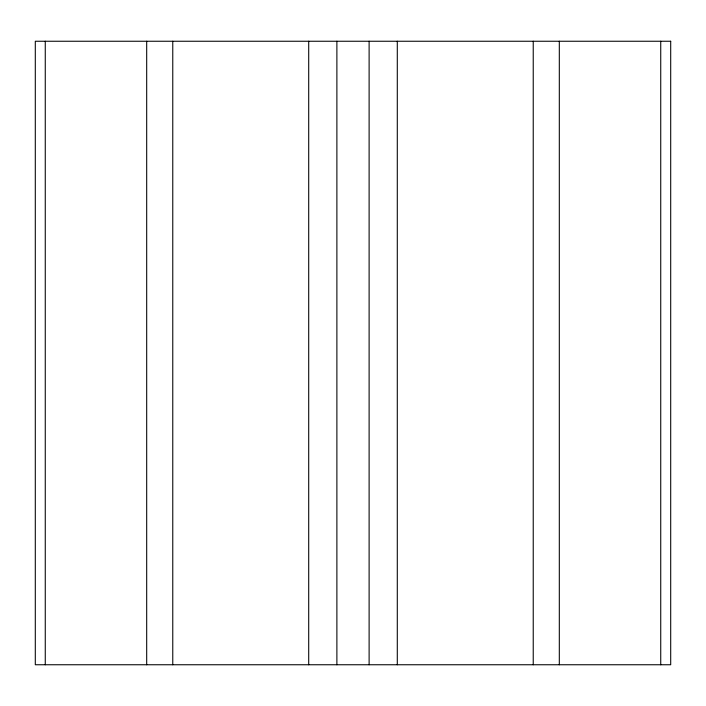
<?xml version="1.0" encoding="UTF-8"?>
<svg xmlns="http://www.w3.org/2000/svg" width="706" height="706" viewBox="0 0 706 706"><rect width="100%" height="100%" fill="white"/><g stroke="black" fill="none" stroke-linecap="round" stroke-linejoin="round"><path stroke-width="1.06" d="M660.737 41.248L660.737 664.752M559.311 41.248L559.311 664.752M533.233 41.248L533.233 664.752M397.293 41.248L397.293 664.752M369.114 41.248L369.114 664.752M336.886 41.248L336.886 664.752M308.707 41.248L308.707 664.752M172.767 41.248L172.767 664.752M146.689 41.248L146.689 664.752M45.263 41.248L45.263 664.752M670.7 41.248L35.3 41.248L35.3 664.752L670.7 664.752L670.7 41.248"/></g></svg>
